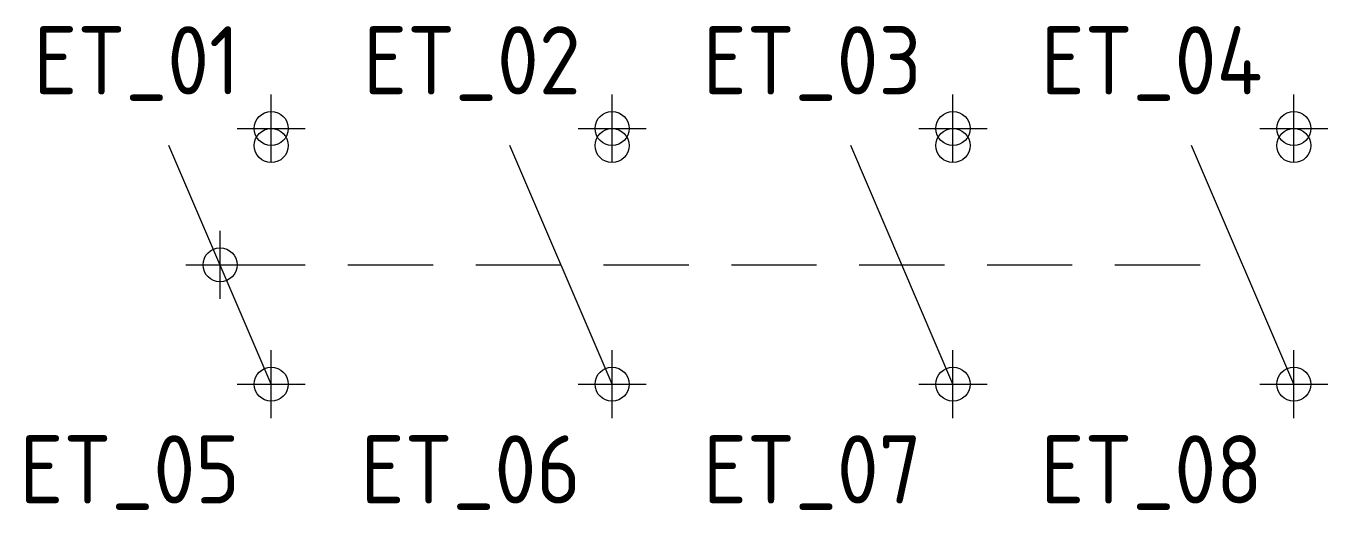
# Model space of a CAD drawing. Extents: x 1592.8 to 1631, y 4112.6 to 4126.7.
import ezdxf
from ezdxf.enums import TextEntityAlignment as Align

# ---------------------------------------------------------------- set-up
doc = ezdxf.new("R2010")
doc.units = 0
doc.header["$LTSCALE"] = 10
doc.header["$MEASUREMENT"] = 0
doc.header["$PDMODE"] = 34
doc.header["$PDSIZE"] = -5
doc.linetypes.add('DASHED2', pattern=[0.375, 0.25, -0.125])
doc.layers.get('0').update_dxf_attribs({"linetype": 'CONTINUOUS'})
for name, color, linetype in [('A', 7, 'CONTINUOUS'), ('C', 7, 'CONTINUOUS'), ('TKST2', 1, 'CONTINUOUS')]:
    doc.layers.add(name, color=color, linetype=linetype)
doc.styles.get("Standard").update_dxf_attribs({"font": 'iso8.shx'})

msp = doc.modelspace()

# ---------------------------------------------------------------- linework, layer by layer
for points in [[(1598.951, 4123.742), (1600.951, 4123.742)], [(1608.951, 4123.742), (1610.951, 4123.742)], [(1618.951, 4123.742), (1620.951, 4123.742)], [(1628.951, 4123.742), (1630.951, 4123.742)], [(1599.951, 4116.242), (1596.951, 4123.242)], [(1609.951, 4116.242), (1606.951, 4123.242)], [(1619.951, 4116.242), (1616.951, 4123.242)], [(1629.951, 4116.242), (1626.951, 4123.242)]]:
    msp.add_lwpolyline(points)
at = {"linetype": 'DASHED2'}
msp.add_lwpolyline([(1598.451, 4119.742), (1628.451, 4119.742)], dxfattribs=at)
for centre in [(1599.951, 4123.242), (1609.951, 4123.242), (1619.951, 4123.242), (1629.951, 4123.242)]:
    msp.add_circle(centre, 0.5)
at = {"layer": 'A', "color": 1}
msp.add_point((1598.451, 4119.742), dxfattribs=at)
at = {"layer": 'C', "color": 1}
msp.add_point((1599.951, 4123.742), dxfattribs=at)
at = {"layer": 'C', "color": 3}
msp.add_point((1609.951, 4123.742), dxfattribs=at)
at = {"layer": 'C', "color": 5}
msp.add_point((1619.951, 4123.742), dxfattribs=at)
at = {"layer": 'C', "color": 7}
msp.add_point((1629.951, 4123.742), dxfattribs=at)
at = {"layer": 'C', "color": 2}
msp.add_point((1599.951, 4116.242), dxfattribs=at)
at = {"layer": 'C', "color": 4}
msp.add_point((1609.951, 4116.242), dxfattribs=at)
at = {"layer": 'C', "color": 6}
msp.add_point((1619.951, 4116.242), dxfattribs=at)
at = {"layer": 'C', "color": 8}
msp.add_point((1629.951, 4116.242), dxfattribs=at)

# ---------------------------------------------------------------- texts
at = {"layer": 'TKST2'}
for tag, p in [('ET_01', (1599.031, 4124.742)), ('ET_02', (1609.031, 4124.742)), ('ET_03', (1619.031, 4124.742)), ('ET_04', (1629.031, 4124.742)), ('ET_05', (1599.031, 4112.742)), ('ET_06', (1609.031, 4112.742)), ('ET_07', (1619.031, 4112.742)), ('ET_08', (1629.031, 4112.742))]:
    msp.add_attdef(tag, text='', height=2, dxfattribs=at).set_placement(p, align=Align.RIGHT)

doc.saveas('drawing.dxf')
